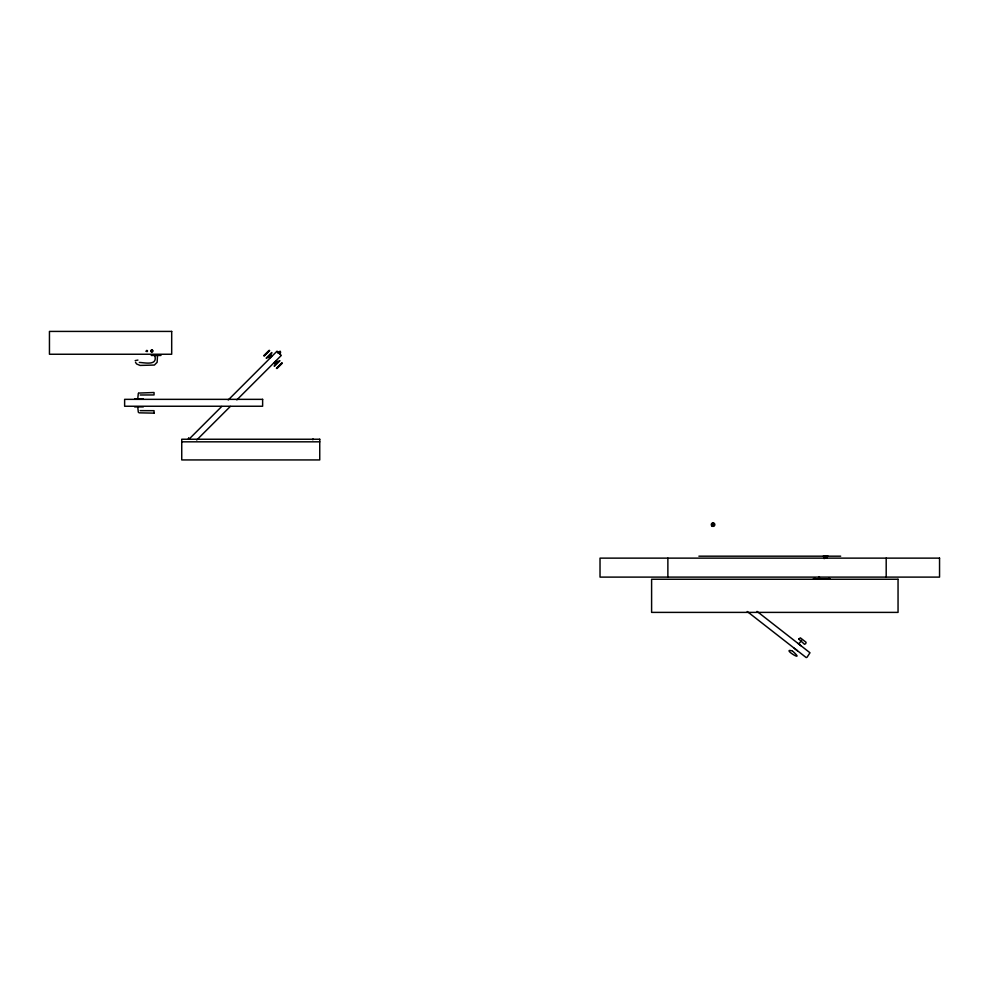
<?xml version="1.0" encoding="UTF-8"?>
<svg xmlns="http://www.w3.org/2000/svg" width="989" height="989" viewBox="0 0 989 989"><rect width="100%" height="100%" fill="white"/><g stroke="black" fill="none" stroke-linecap="round" stroke-linejoin="round"><path stroke-width="1.48" d="M312.845 439.808L313.031 438.955M140.178 394.994L154.049 394.945L154.049 392.509L138.621 393.066M150.823 350.724L151.094 351.775M147.522 350.848L146.681 350.415L146.335 351.169M146.248 351.169L147.089 351.602L147.274 350.576M152.714 351.552L152.541 350.242M819.473 577.193L818.62 577.119M188.652 438.139C188.837 440.426 188.961 436.384 188.355 439.141M138.324 393.362L137.755 398.74M147.46 351.318L146.397 351.318M150.847 350.465L151.577 349.97M794.241 648.228L797.455 650.737M798.012 643.419L801.214 645.916M799.013 643.678L801.572 640.39M263.952 355.521L269.119 350.353M264.273 355.546L269.144 350.675M264.088 356.077L269.676 350.489M266.128 358.117L271.715 352.517M266.671 358.241L271.839 353.073M268.266 357.239L270.838 354.668M269.329 358.29L271.888 355.731M189.208 439.005L221.734 406.479M228.236 399.976L277.031 351.182L281.296 355.447L236.841 399.902M277.229 351.688L280.406 354.581M278.033 353.209L280.072 351.169A1.743 1.743 0 0 1 280.023 353.605M196.724 440.018L230.338 406.417M274.188 363.161L276.759 360.589M275.239 364.212L277.81 361.64M274.237 365.806L279.405 360.639M274.373 366.363L279.961 360.775M276.413 368.403L282.001 362.815M276.932 368.217L281.816 363.334M276.957 368.526L282.125 363.359M151.774 352.084L152.627 351.775M135.172 360.626L137.916 360.083M151.218 355.459L160.997 355.459M134.628 398.74L143.318 398.74M134.628 406.899L143.318 406.899M154.049 413.142L138.979 412.821M181.741 441.823L319.744 441.823M823.404 555.979L827.867 555.979M698.889 556.177L840.687 556.177M823.862 557.697L826.977 557.697M814.219 578.305L814.874 578.305M828.77 578.305L829.437 578.305M814.219 578.577L814.874 578.577M828.77 578.577L829.425 578.577M813.304 578.849L830.34 578.849M139.35 362.431C145.148 362.703 158.042 365.93 154.704 355.459M152.059 349.97L152.8 350.465M757.018 611.387L809.991 652.777L807.036 657.265L806.233 657.586L747.227 611.511M792.35 650.947C780.111 647.449 806.888 664.027 792.832 651.318M138.324 412.277L137.755 406.899M135.505 362.308L136.606 363.952L140.067 365.423L154.383 365.052L157.14 362.308L157.498 355.459M140.178 410.645L154.049 410.695L154.049 413.13M886.193 558.13L886.193 577.106M824.196 557.697L824.196 558.649M667.872 558.13L667.872 577.106M151.23 350.835C152.034 353.308 153.159 349.092 151.23 350.835M712.377 523.676C713.18 526.519 714.627 521.772 712.377 523.676M798.828 639.042L804.502 644.284L805.738 643.641L806.06 642.294L800.385 637.856L798.828 639.042M171.69 331.414L49.45 331.414L49.45 354.247L171.69 354.247L171.69 331.414M262.629 399.346L124.626 399.346L124.626 406.244L262.629 406.244L262.629 399.346M319.744 439.24L181.741 439.24L181.741 459.934L319.744 459.934L319.744 439.24M713.514 525.048L712.562 525.048L712.562 526L713.514 526L713.514 525.048M939.55 558.13L600.026 558.13L600.026 577.106L939.55 577.106L939.55 558.13M898.049 579.257L651.603 579.257L651.603 612.389L898.049 612.389L898.049 579.257M712.068 526.099A1.78 1.78 0 0 0 714.824 524.751A1.78 1.78 0 0 0 712.278 523.033A1.78 1.78 0 0 0 712.068 526.099"/></g></svg>
